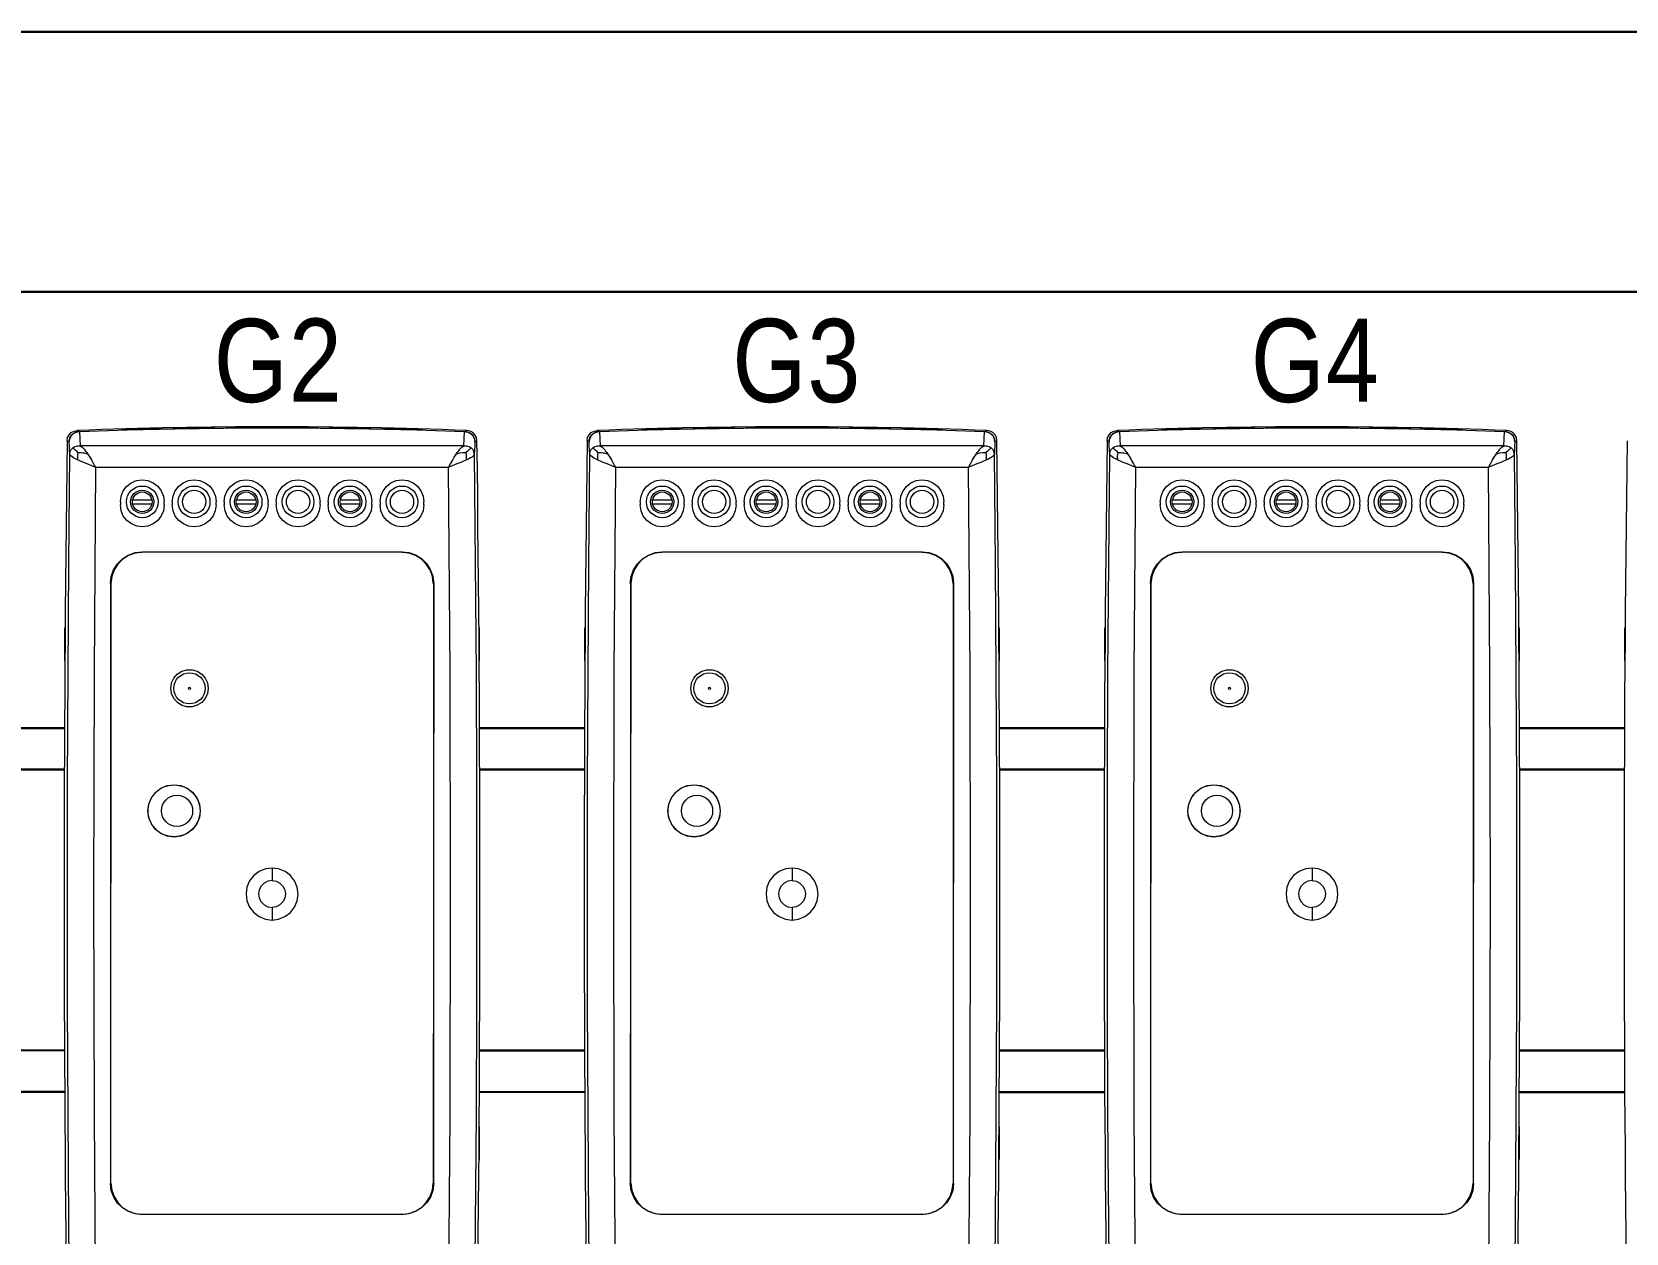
# Model space of a CAD drawing. Header units: millimetres. Extents: x -6000 to 26000, y -6000 to 26000.
# Drawn here: x 114.29 to 135.63, y -4518.76 to -4502.69 of the extents above; entities that cross this region are included whole.
import ezdxf

# ---------------------------------------------------------------- set-up
doc = ezdxf.new("R2010")
doc.units = ezdxf.units.MM
doc.header["$MEASUREMENT"] = 0
for name, color, linetype, lineweight in [('Чертеж и Рисунок_Ном._пера__1', 7, 'Continuous', 15), ('Чертеж и Рисунок_Ном._пера__21', 7, 'Continuous', 30), ('Чертеж и Рисунок_Ном._пера__7', 7, 'Continuous', 15)]:
    doc.layers.add(name, color=color, linetype=linetype, lineweight=lineweight)
doc.styles.add('СГЕНЕРИР_СТИЛЬ_1', font='')
doc.styles.get('СГЕНЕРИР_СТИЛЬ_1').set_extended_font_data('Arial Narrow')

msp = doc.modelspace()

# ---------------------------------------------------------------- linework, layer by layer
at = {"layer": 'Чертеж и Рисунок_Ном._пера__21', "color": 7, "linetype": 'Continuous', "lineweight": 30}
for p, q in [((84.398, -4502.689), (155.339, -4502.689)), ((155.339, -4506.166), (84.398, -4506.166)), ((113.269, -4512.007), (114.727, -4512.007)), ((120.28, -4512.007), (121.686, -4512.007)), ((127.24, -4512.007), (128.646, -4512.007)), ((134.199, -4512.007), (135.606, -4512.007)), ((113.269, -4512.561), (114.724, -4512.561)), ((120.282, -4512.561), (121.684, -4512.561)), ((127.242, -4512.561), (128.644, -4512.561)), ((134.202, -4512.561), (135.603, -4512.561)), ((114.726, -4516.318), (113.256, -4516.319)), ((121.686, -4516.319), (120.281, -4516.319)), ((128.645, -4516.319), (127.24, -4516.319)), ((135.605, -4516.319), (134.2, -4516.319)), ((114.729, -4516.874), (113.269, -4516.876)), ((121.688, -4516.875), (120.278, -4516.876)), ((128.648, -4516.876), (127.237, -4516.876)), ((135.608, -4516.876), (134.197, -4516.876))]:
    msp.add_line(p, q, dxfattribs=at)
at = {"layer": 'Чертеж и Рисунок_Ном._пера__7', "color": 7, "linetype": 'Continuous', "lineweight": 15}
for p, q in [((114.894, -4508.023), (114.922, -4508.036)), ((114.927, -4508.042), (114.936, -4508.229)), ((115.493, -4508.005), (115.493, -4508.014)), ((116.039, -4508), (116.039, -4507.992)), ((116.185, -4507.989), (116.185, -4507.998)), ((116.732, -4507.989), (116.732, -4507.981)), ((116.883, -4507.979), (116.883, -4507.988)), ((117.431, -4507.985), (117.431, -4507.976)), ((117.575, -4507.976), (117.576, -4507.985)), ((118.123, -4507.988), (118.123, -4507.979)), ((118.274, -4507.981), (118.274, -4507.989)), ((118.821, -4507.998), (118.821, -4507.989)), ((118.967, -4507.992), (118.967, -4508)), ((119.513, -4508.014), (119.513, -4508.005)), ((120.071, -4508.229), (120.079, -4508.042)), ((120.084, -4508.036), (120.112, -4508.023)), ((121.854, -4508.023), (121.882, -4508.036)), ((121.887, -4508.042), (121.896, -4508.229)), ((122.453, -4508.005), (122.453, -4508.014)), ((122.999, -4508), (122.999, -4507.992)), ((123.145, -4507.989), (123.145, -4507.998)), ((123.692, -4507.989), (123.692, -4507.981)), ((123.843, -4507.979), (123.843, -4507.988)), ((124.39, -4507.985), (124.391, -4507.976)), ((124.535, -4507.976), (124.535, -4507.985)), ((125.083, -4507.988), (125.083, -4507.979)), ((125.234, -4507.981), (125.234, -4507.989)), ((125.781, -4507.998), (125.781, -4507.989)), ((125.927, -4507.992), (125.927, -4508)), ((126.473, -4508.014), (126.473, -4508.005)), ((127.03, -4508.229), (127.039, -4508.042)), ((127.044, -4508.036), (127.072, -4508.023)), ((128.814, -4508.023), (128.841, -4508.036)), ((128.847, -4508.042), (128.855, -4508.229)), ((129.412, -4508.005), (129.413, -4508.014)), ((129.958, -4508), (129.959, -4507.992)), ((130.104, -4507.989), (130.105, -4507.998)), ((130.651, -4507.989), (130.652, -4507.981)), ((130.802, -4507.979), (130.803, -4507.988)), ((131.35, -4507.985), (131.35, -4507.976)), ((131.495, -4507.976), (131.495, -4507.985)), ((132.042, -4507.988), (132.043, -4507.979)), ((132.193, -4507.981), (132.194, -4507.989)), ((132.74, -4507.998), (132.741, -4507.989)), ((132.886, -4507.992), (132.887, -4508)), ((133.432, -4508.014), (133.433, -4508.005)), ((133.99, -4508.229), (133.999, -4508.042)), ((134.004, -4508.036), (134.031, -4508.023)), ((114.788, -4508.173), (114.761, -4508.16)), ((120.071, -4508.229), (114.936, -4508.229)), ((120.246, -4508.16), (120.218, -4508.173)), ((121.748, -4508.173), (121.72, -4508.16)), ((127.03, -4508.229), (121.896, -4508.229)), ((127.206, -4508.16), (127.178, -4508.173)), ((128.708, -4508.173), (128.68, -4508.16)), ((133.99, -4508.229), (128.855, -4508.229)), ((134.165, -4508.16), (134.138, -4508.173)), ((119.865, -4508.52), (115.141, -4508.52)), ((126.825, -4508.52), (122.101, -4508.52)), ((133.784, -4508.52), (129.061, -4508.52)), ((115.473, -4508.978), (115.473, -4509.02)), ((115.637, -4508.95), (115.895, -4508.95)), ((115.637, -4509.006), (115.895, -4509.006)), ((116.059, -4509.02), (116.059, -4508.978)), ((116.168, -4508.978), (116.168, -4509.02)), ((116.755, -4509.02), (116.755, -4508.978)), ((116.864, -4508.978), (116.864, -4509.02)), ((117.028, -4508.95), (117.286, -4508.95)), ((117.028, -4509.006), (117.286, -4509.006)), ((117.45, -4509.02), (117.45, -4508.978)), ((117.559, -4508.978), (117.559, -4509.02)), ((118.146, -4509.02), (118.146, -4508.978)), ((118.255, -4508.978), (118.255, -4509.02)), ((118.419, -4508.95), (118.677, -4508.95)), ((118.419, -4509.006), (118.677, -4509.006)), ((118.841, -4509.02), (118.841, -4508.978)), ((118.95, -4508.978), (118.95, -4509.02)), ((119.537, -4509.02), (119.537, -4508.978)), ((122.432, -4508.978), (122.432, -4509.02)), ((122.596, -4508.95), (122.855, -4508.95)), ((122.596, -4509.006), (122.855, -4509.006)), ((123.019, -4509.02), (123.019, -4508.978)), ((123.128, -4508.978), (123.128, -4509.02)), ((123.714, -4509.02), (123.714, -4508.978)), ((123.823, -4508.978), (123.823, -4509.02)), ((123.987, -4508.95), (124.246, -4508.95)), ((123.987, -4509.006), (124.246, -4509.006)), ((124.41, -4509.02), (124.41, -4508.978)), ((124.519, -4508.978), (124.519, -4509.02)), ((125.105, -4509.02), (125.105, -4508.978)), ((125.214, -4508.978), (125.214, -4509.02)), ((125.378, -4508.95), (125.637, -4508.95)), ((125.378, -4509.006), (125.637, -4509.006)), ((125.801, -4509.02), (125.801, -4508.978)), ((125.91, -4508.978), (125.91, -4509.02)), ((126.496, -4509.02), (126.496, -4508.978)), ((129.392, -4508.978), (129.392, -4509.02)), ((129.556, -4508.95), (129.814, -4508.95)), ((129.556, -4509.006), (129.814, -4509.006)), ((129.978, -4509.02), (129.979, -4508.978)), ((130.087, -4508.978), (130.088, -4509.02)), ((130.674, -4509.02), (130.674, -4508.978)), ((130.783, -4508.978), (130.783, -4509.02)), ((130.947, -4508.95), (131.205, -4508.95)), ((130.947, -4509.006), (131.205, -4509.006)), ((131.369, -4509.02), (131.37, -4508.978)), ((131.478, -4508.978), (131.479, -4509.02)), ((132.065, -4509.02), (132.065, -4508.978)), ((132.174, -4508.978), (132.174, -4509.02)), ((132.338, -4508.95), (132.596, -4508.95)), ((132.338, -4509.006), (132.596, -4509.006)), ((132.76, -4509.02), (132.761, -4508.978)), ((132.869, -4508.978), (132.87, -4509.02)), ((133.456, -4509.02), (133.456, -4508.978)), ((115.765, -4509.647), (119.242, -4509.647)), ((119.242, -4509.647), (115.765, -4509.655)), ((115.765, -4509.655), (115.765, -4509.647)), ((119.242, -4509.647), (119.242, -4509.655)), ((122.724, -4509.647), (126.202, -4509.647)), ((126.202, -4509.647), (122.724, -4509.655)), ((122.724, -4509.655), (122.724, -4509.647)), ((126.202, -4509.647), (126.202, -4509.655)), ((129.684, -4509.647), (133.161, -4509.647)), ((133.161, -4509.647), (129.684, -4509.655)), ((129.684, -4509.655), (129.684, -4509.647)), ((133.161, -4509.647), (133.161, -4509.655)), ((115.34, -4510.068), (115.347, -4510.072)), ((115.347, -4510.072), (115.34, -4518.096)), ((115.347, -4518.094), (115.347, -4510.072)), ((119.659, -4510.072), (119.667, -4510.068)), ((119.667, -4510.069), (119.659, -4518.094)), ((119.667, -4518.096), (119.667, -4510.069)), ((122.299, -4510.068), (122.307, -4510.072)), ((122.307, -4510.072), (122.299, -4518.096)), ((122.307, -4518.094), (122.307, -4510.072)), ((126.619, -4510.072), (126.626, -4510.068)), ((126.626, -4510.069), (126.619, -4518.094)), ((126.626, -4518.096), (126.626, -4510.069)), ((129.259, -4510.068), (129.267, -4510.072)), ((129.267, -4510.072), (129.259, -4518.096)), ((129.267, -4518.094), (129.267, -4510.072)), ((133.579, -4510.072), (133.586, -4510.068)), ((133.586, -4510.069), (133.579, -4518.094)), ((133.586, -4518.096), (133.586, -4510.069)), ((114.731, -4511.1), (114.731, -4510.663)), ((120.271, -4510.663), (120.276, -4510.663)), ((120.276, -4510.663), (120.276, -4511.1)), ((121.691, -4511.1), (121.691, -4510.663)), ((127.231, -4510.663), (127.235, -4510.663)), ((127.235, -4510.663), (127.235, -4511.1)), ((128.65, -4511.1), (128.65, -4510.663)), ((134.19, -4510.663), (134.195, -4510.663)), ((134.195, -4510.663), (134.195, -4511.1)), ((135.61, -4511.1), (135.61, -4510.663)), ((117.503, -4513.879), (117.503, -4514.046)), ((124.463, -4513.879), (124.463, -4514.046)), ((131.423, -4513.879), (131.423, -4514.046)), ((117.503, -4514.407), (117.503, -4514.574)), ((124.463, -4514.407), (124.463, -4514.574)), ((131.423, -4514.407), (131.423, -4514.574)), ((120.276, -4517.34), (120.276, -4517.777)), ((127.235, -4517.34), (127.235, -4517.777)), ((134.195, -4517.34), (134.195, -4517.777)), ((114.736, -4517.777), (114.731, -4517.777)), ((121.695, -4517.777), (121.691, -4517.777)), ((128.655, -4517.777), (128.65, -4517.777)), ((135.615, -4517.777), (135.61, -4517.777)), ((115.347, -4518.094), (115.34, -4518.097)), ((119.667, -4518.097), (119.659, -4518.094)), ((122.307, -4518.094), (122.299, -4518.097)), ((126.626, -4518.097), (126.619, -4518.094)), ((129.267, -4518.094), (129.259, -4518.097)), ((133.586, -4518.097), (133.579, -4518.094)), ((115.765, -4518.518), (115.765, -4518.511)), ((115.765, -4518.511), (119.242, -4518.511)), ((119.242, -4518.511), (115.765, -4518.518)), ((119.242, -4518.511), (119.242, -4518.518)), ((122.724, -4518.518), (122.724, -4518.511)), ((122.724, -4518.511), (126.202, -4518.511)), ((126.202, -4518.511), (122.724, -4518.518)), ((126.202, -4518.511), (126.202, -4518.518)), ((129.684, -4518.518), (129.684, -4518.511)), ((129.684, -4518.511), (133.161, -4518.511)), ((133.161, -4518.511), (129.684, -4518.518)), ((133.161, -4518.511), (133.161, -4518.518))]:
    msp.add_line(p, q, dxfattribs=at)
at = {"layer": 'Чертеж и Рисунок_Ном._пера__7', "color": 7, "linetype": 'Continuous', "lineweight": 15, "flags": 128}
for points in [[(114.761, -4508.16), (114.768, -4508.118), (114.787, -4508.081), (114.816, -4508.051), (114.853, -4508.031), (114.894, -4508.023)], [(114.828, -4508.078), (114.838, -4508.068), (114.849, -4508.06), (114.861, -4508.053), (114.873, -4508.047), (114.885, -4508.042), (114.898, -4508.039), (114.91, -4508.037), (114.922, -4508.036)], [(114.927, -4508.042), (114.902, -4508.044), (114.877, -4508.051), (114.852, -4508.063), (114.83, -4508.08)], [(114.856, -4508.058), (114.873, -4508.049), (114.889, -4508.043), (114.905, -4508.039), (114.924, -4508.038)], [(114.922, -4508.036), (115.561, -4508.015), (116.207, -4507.999), (116.854, -4507.99), (117.179, -4507.987), (117.503, -4507.986), (117.828, -4507.987), (118.152, -4507.99), (118.8, -4507.999), (119.445, -4508.015), (120.084, -4508.036)], [(120.079, -4508.042), (119.442, -4508.02), (118.797, -4508.005), (118.151, -4507.995), (117.827, -4507.993), (117.503, -4507.992), (117.179, -4507.993), (116.856, -4507.995), (116.209, -4508.005), (115.565, -4508.02), (114.927, -4508.042)], [(120.177, -4508.08), (120.166, -4508.071), (120.155, -4508.063), (120.143, -4508.057), (120.13, -4508.051), (120.117, -4508.047), (120.104, -4508.044), (120.092, -4508.042), (120.079, -4508.042)], [(120.083, -4508.038), (120.101, -4508.039), (120.117, -4508.043), (120.134, -4508.049), (120.151, -4508.058)], [(120.084, -4508.036), (120.109, -4508.039), (120.134, -4508.047), (120.158, -4508.06), (120.179, -4508.078)], [(120.246, -4508.16), (120.239, -4508.118), (120.22, -4508.081), (120.191, -4508.051), (120.154, -4508.031), (120.112, -4508.023)], [(121.72, -4508.16), (121.727, -4508.118), (121.746, -4508.081), (121.776, -4508.051), (121.813, -4508.031), (121.854, -4508.023)], [(121.787, -4508.078), (121.798, -4508.068), (121.809, -4508.06), (121.82, -4508.053), (121.832, -4508.047), (121.845, -4508.042), (121.857, -4508.039), (121.87, -4508.037), (121.882, -4508.036)], [(121.887, -4508.042), (121.862, -4508.044), (121.836, -4508.051), (121.812, -4508.063), (121.789, -4508.08)], [(121.816, -4508.058), (121.833, -4508.049), (121.849, -4508.043), (121.865, -4508.039), (121.883, -4508.038)], [(121.882, -4508.036), (122.521, -4508.015), (123.166, -4507.999), (123.814, -4507.99), (124.138, -4507.987), (124.463, -4507.986), (124.788, -4507.987), (125.112, -4507.99), (125.759, -4507.999), (126.405, -4508.015), (127.044, -4508.036)], [(127.039, -4508.042), (126.401, -4508.02), (125.757, -4508.005), (125.111, -4507.995), (124.787, -4507.993), (124.463, -4507.992), (124.139, -4507.993), (123.815, -4507.995), (123.169, -4508.005), (122.525, -4508.02), (121.887, -4508.042)], [(127.136, -4508.08), (127.126, -4508.071), (127.114, -4508.063), (127.102, -4508.057), (127.09, -4508.051), (127.077, -4508.047), (127.064, -4508.044), (127.051, -4508.042), (127.039, -4508.042)], [(127.043, -4508.038), (127.061, -4508.039), (127.077, -4508.043), (127.093, -4508.049), (127.11, -4508.058)], [(127.044, -4508.036), (127.069, -4508.039), (127.093, -4508.047), (127.117, -4508.06), (127.138, -4508.078)], [(127.206, -4508.16), (127.199, -4508.118), (127.18, -4508.081), (127.15, -4508.051), (127.113, -4508.031), (127.072, -4508.023)], [(128.68, -4508.16), (128.687, -4508.118), (128.706, -4508.081), (128.735, -4508.051), (128.772, -4508.031), (128.814, -4508.023)], [(128.747, -4508.078), (128.757, -4508.068), (128.768, -4508.06), (128.78, -4508.053), (128.792, -4508.047), (128.804, -4508.042), (128.817, -4508.039), (128.829, -4508.037), (128.841, -4508.036)], [(128.847, -4508.042), (128.822, -4508.044), (128.796, -4508.051), (128.771, -4508.063), (128.749, -4508.08)], [(128.775, -4508.058), (128.792, -4508.049), (128.808, -4508.043), (128.824, -4508.039), (128.843, -4508.038)], [(128.841, -4508.036), (129.481, -4508.015), (130.126, -4507.999), (130.774, -4507.99), (131.098, -4507.987), (131.423, -4507.986), (131.747, -4507.987), (132.072, -4507.99), (132.719, -4507.999), (133.365, -4508.015), (134.004, -4508.036)], [(133.999, -4508.042), (133.361, -4508.02), (132.717, -4508.005), (132.07, -4507.995), (131.747, -4507.993), (131.423, -4507.992), (131.099, -4507.993), (130.775, -4507.995), (130.129, -4508.005), (129.484, -4508.02), (128.847, -4508.042)], [(134.096, -4508.08), (134.085, -4508.071), (134.074, -4508.063), (134.062, -4508.057), (134.049, -4508.051), (134.036, -4508.047), (134.024, -4508.044), (134.011, -4508.042), (133.999, -4508.042)], [(134.002, -4508.038), (134.021, -4508.039), (134.037, -4508.043), (134.053, -4508.049), (134.07, -4508.058)], [(134.004, -4508.036), (134.028, -4508.039), (134.053, -4508.047), (134.077, -4508.06), (134.098, -4508.078)], [(134.165, -4508.16), (134.158, -4508.118), (134.139, -4508.081), (134.11, -4508.051), (134.073, -4508.031), (134.031, -4508.023)], [(114.788, -4508.173), (114.791, -4508.148), (114.798, -4508.123), (114.811, -4508.099), (114.828, -4508.078)], [(114.83, -4508.08), (114.82, -4508.09), (114.812, -4508.101), (114.805, -4508.113), (114.799, -4508.125), (114.794, -4508.137), (114.791, -4508.149), (114.789, -4508.161), (114.788, -4508.173)], [(114.796, -4508.336), (114.793, -4508.282), (114.791, -4508.227), (114.788, -4508.173)], [(114.796, -4508.336), (114.801, -4508.306), (114.816, -4508.278), (114.838, -4508.255)], [(114.852, -4508.06), (114.841, -4508.067), (114.831, -4508.074)], [(114.836, -4508.074), (114.848, -4508.063)], [(114.838, -4508.255), (114.866, -4508.239), (114.9, -4508.229), (114.936, -4508.229)], [(114.906, -4508.316), (114.894, -4508.306), (114.883, -4508.296), (114.872, -4508.287), (114.863, -4508.279), (114.855, -4508.272), (114.842, -4508.26)], [(114.936, -4508.229), (114.949, -4508.237), (114.962, -4508.247), (114.974, -4508.258), (114.987, -4508.272), (115, -4508.286), (115.013, -4508.302), (115.026, -4508.319), (115.039, -4508.338)], [(119.968, -4508.338), (119.981, -4508.319), (119.994, -4508.302), (120.006, -4508.286), (120.019, -4508.272), (120.032, -4508.258), (120.045, -4508.247), (120.058, -4508.237), (120.071, -4508.229)], [(120.071, -4508.229), (120.107, -4508.229), (120.141, -4508.239), (120.169, -4508.255)], [(120.1, -4508.316), (120.112, -4508.306), (120.124, -4508.296), (120.134, -4508.287), (120.143, -4508.279), (120.151, -4508.272), (120.164, -4508.26)], [(120.179, -4508.078), (120.17, -4508.07), (120.161, -4508.064), (120.151, -4508.058)], [(120.171, -4508.074), (120.158, -4508.063)], [(120.211, -4508.336), (120.205, -4508.306), (120.191, -4508.278), (120.169, -4508.255)], [(120.218, -4508.173), (120.216, -4508.149), (120.208, -4508.125), (120.195, -4508.101), (120.177, -4508.08)], [(120.179, -4508.078), (120.2, -4508.106), (120.213, -4508.138), (120.218, -4508.173)], [(120.218, -4508.173), (120.216, -4508.227), (120.213, -4508.282), (120.211, -4508.336)], [(121.748, -4508.173), (121.75, -4508.148), (121.758, -4508.123), (121.77, -4508.099), (121.787, -4508.078)], [(121.789, -4508.08), (121.78, -4508.09), (121.771, -4508.101), (121.764, -4508.113), (121.758, -4508.125), (121.754, -4508.137), (121.751, -4508.149), (121.749, -4508.161), (121.748, -4508.173)], [(121.755, -4508.336), (121.753, -4508.282), (121.75, -4508.227), (121.748, -4508.173)], [(121.755, -4508.336), (121.761, -4508.306), (121.775, -4508.278), (121.797, -4508.255)], [(121.811, -4508.06), (121.8, -4508.067), (121.791, -4508.074)], [(121.796, -4508.074), (121.808, -4508.063)], [(121.797, -4508.255), (121.826, -4508.239), (121.859, -4508.229), (121.896, -4508.229)], [(121.866, -4508.316), (121.854, -4508.306), (121.842, -4508.296), (121.832, -4508.287), (121.823, -4508.279), (121.815, -4508.272), (121.802, -4508.26)], [(121.896, -4508.229), (121.908, -4508.237), (121.921, -4508.247), (121.934, -4508.258), (121.947, -4508.272), (121.96, -4508.286), (121.973, -4508.302), (121.985, -4508.319), (121.998, -4508.338)], [(126.928, -4508.338), (126.94, -4508.319), (126.953, -4508.302), (126.966, -4508.286), (126.979, -4508.272), (126.992, -4508.258), (127.005, -4508.247), (127.018, -4508.237), (127.03, -4508.229)], [(127.03, -4508.229), (127.066, -4508.229), (127.1, -4508.239), (127.128, -4508.255)], [(127.06, -4508.316), (127.072, -4508.306), (127.083, -4508.296), (127.094, -4508.287), (127.103, -4508.279), (127.111, -4508.272), (127.124, -4508.26)], [(127.138, -4508.078), (127.13, -4508.07), (127.121, -4508.064), (127.11, -4508.058)], [(127.13, -4508.074), (127.118, -4508.063)], [(127.171, -4508.336), (127.165, -4508.306), (127.15, -4508.278), (127.128, -4508.255)], [(127.178, -4508.173), (127.175, -4508.149), (127.168, -4508.125), (127.155, -4508.101), (127.136, -4508.08)], [(127.138, -4508.078), (127.16, -4508.106), (127.173, -4508.138), (127.178, -4508.173)], [(127.178, -4508.173), (127.176, -4508.227), (127.173, -4508.282), (127.171, -4508.336)], [(128.708, -4508.173), (128.71, -4508.148), (128.717, -4508.123), (128.73, -4508.099), (128.747, -4508.078)], [(128.749, -4508.08), (128.739, -4508.09), (128.731, -4508.101), (128.724, -4508.113), (128.718, -4508.125), (128.713, -4508.137), (128.71, -4508.149), (128.708, -4508.161), (128.708, -4508.173)], [(128.715, -4508.336), (128.713, -4508.282), (128.71, -4508.227), (128.708, -4508.173)], [(128.715, -4508.336), (128.721, -4508.306), (128.735, -4508.278), (128.757, -4508.255)], [(128.771, -4508.06), (128.76, -4508.067), (128.75, -4508.074)], [(128.755, -4508.074), (128.768, -4508.063)], [(128.757, -4508.255), (128.785, -4508.239), (128.819, -4508.229), (128.855, -4508.229)], [(128.826, -4508.316), (128.813, -4508.306), (128.802, -4508.296), (128.792, -4508.287), (128.783, -4508.279), (128.774, -4508.272), (128.762, -4508.26)], [(128.855, -4508.229), (128.868, -4508.237), (128.881, -4508.247), (128.894, -4508.258), (128.907, -4508.272), (128.919, -4508.286), (128.932, -4508.302), (128.945, -4508.319), (128.958, -4508.338)], [(133.887, -4508.338), (133.9, -4508.319), (133.913, -4508.302), (133.926, -4508.286), (133.939, -4508.272), (133.951, -4508.258), (133.964, -4508.247), (133.977, -4508.237), (133.99, -4508.229)], [(133.99, -4508.229), (134.026, -4508.229), (134.06, -4508.239), (134.088, -4508.255)], [(134.02, -4508.316), (134.032, -4508.306), (134.043, -4508.296), (134.053, -4508.287), (134.063, -4508.279), (134.071, -4508.272), (134.083, -4508.26)], [(134.098, -4508.078), (134.089, -4508.07), (134.08, -4508.064), (134.07, -4508.058)], [(134.09, -4508.074), (134.077, -4508.063)], [(134.13, -4508.336), (134.125, -4508.306), (134.11, -4508.278), (134.088, -4508.255)], [(134.138, -4508.173), (134.135, -4508.149), (134.127, -4508.125), (134.114, -4508.101), (134.096, -4508.08)], [(134.098, -4508.078), (134.119, -4508.106), (134.133, -4508.138), (134.138, -4508.173)], [(134.138, -4508.173), (134.135, -4508.227), (134.133, -4508.282), (134.13, -4508.336)], [(114.765, -4514.226), (114.767, -4512.746), (114.773, -4511.267), (114.783, -4509.799), (114.796, -4508.336)], [(114.899, -4508.417), (114.845, -4508.39), (114.809, -4508.364), (114.796, -4508.336)], [(114.906, -4508.316), (114.901, -4508.34), (114.899, -4508.351), (114.898, -4508.363), (114.898, -4508.387), (114.899, -4508.401), (114.899, -4508.417)], [(115.141, -4508.52), (115.052, -4508.48), (114.969, -4508.446), (114.899, -4508.417)], [(114.906, -4508.316), (114.939, -4508.317), (114.955, -4508.318), (114.971, -4508.321), (114.987, -4508.324), (115.003, -4508.328), (115.02, -4508.332), (115.039, -4508.338)], [(115.039, -4508.338), (115.064, -4508.379), (115.077, -4508.401), (115.09, -4508.423), (115.116, -4508.471), (115.129, -4508.495), (115.141, -4508.52)], [(119.865, -4508.52), (119.891, -4508.471), (119.917, -4508.423), (119.942, -4508.379), (119.968, -4508.338)], [(120.108, -4508.417), (120.038, -4508.446), (119.955, -4508.48), (119.865, -4508.52)], [(119.968, -4508.338), (120.016, -4508.324), (120.058, -4508.318), (120.1, -4508.316)], [(120.108, -4508.417), (120.108, -4508.387), (120.108, -4508.363), (120.106, -4508.34), (120.1, -4508.316)], [(120.211, -4508.336), (120.204, -4508.355), (120.196, -4508.365), (120.185, -4508.375), (120.17, -4508.385), (120.152, -4508.395), (120.131, -4508.406), (120.108, -4508.417)], [(120.211, -4508.336), (120.224, -4509.799), (120.234, -4511.267), (120.24, -4512.746), (120.241, -4514.226)], [(121.725, -4514.226), (121.727, -4512.746), (121.733, -4511.267), (121.742, -4509.799), (121.756, -4508.336)], [(121.859, -4508.417), (121.805, -4508.39), (121.769, -4508.364), (121.756, -4508.336)], [(121.866, -4508.316), (121.861, -4508.34), (121.859, -4508.351), (121.858, -4508.363), (121.858, -4508.387), (121.858, -4508.401), (121.859, -4508.417)], [(122.101, -4508.52), (122.012, -4508.48), (121.928, -4508.446), (121.859, -4508.417)], [(121.866, -4508.316), (121.899, -4508.317), (121.915, -4508.318), (121.931, -4508.321), (121.947, -4508.324), (121.963, -4508.328), (121.98, -4508.332), (121.998, -4508.338)], [(121.998, -4508.338), (122.024, -4508.379), (122.037, -4508.401), (122.05, -4508.423), (122.075, -4508.471), (122.088, -4508.495), (122.101, -4508.52)], [(126.825, -4508.52), (126.851, -4508.471), (126.876, -4508.423), (126.902, -4508.379), (126.928, -4508.338)], [(127.067, -4508.417), (126.998, -4508.446), (126.914, -4508.48), (126.825, -4508.52)], [(126.928, -4508.338), (126.976, -4508.324), (127.018, -4508.318), (127.06, -4508.316)], [(127.067, -4508.417), (127.068, -4508.387), (127.068, -4508.363), (127.065, -4508.34), (127.06, -4508.316)], [(127.17, -4508.336), (127.164, -4508.355), (127.156, -4508.365), (127.144, -4508.375), (127.13, -4508.385), (127.112, -4508.395), (127.091, -4508.406), (127.067, -4508.417)], [(127.17, -4508.336), (127.184, -4509.799), (127.193, -4511.267), (127.199, -4512.746), (127.201, -4514.226)], [(128.684, -4514.226), (128.686, -4512.746), (128.692, -4511.267), (128.702, -4509.799), (128.715, -4508.336)], [(128.818, -4508.417), (128.764, -4508.39), (128.729, -4508.364), (128.715, -4508.336)], [(128.826, -4508.316), (128.82, -4508.34), (128.819, -4508.351), (128.817, -4508.363), (128.817, -4508.387), (128.818, -4508.401), (128.818, -4508.417)], [(129.061, -4508.52), (128.971, -4508.48), (128.888, -4508.446), (128.818, -4508.417)], [(128.826, -4508.316), (128.858, -4508.317), (128.874, -4508.318), (128.89, -4508.321), (128.906, -4508.324), (128.922, -4508.328), (128.94, -4508.332), (128.958, -4508.338)], [(128.958, -4508.338), (128.984, -4508.379), (128.997, -4508.401), (129.009, -4508.423), (129.035, -4508.471), (129.048, -4508.495), (129.061, -4508.52)], [(133.784, -4508.52), (133.81, -4508.471), (133.836, -4508.423), (133.862, -4508.379), (133.887, -4508.338)], [(134.027, -4508.417), (133.957, -4508.446), (133.874, -4508.48), (133.784, -4508.52)], [(133.887, -4508.338), (133.935, -4508.324), (133.977, -4508.318), (134.02, -4508.316)], [(134.027, -4508.417), (134.028, -4508.387), (134.028, -4508.363), (134.025, -4508.34), (134.02, -4508.316)], [(134.13, -4508.336), (134.123, -4508.355), (134.115, -4508.365), (134.104, -4508.375), (134.09, -4508.385), (134.072, -4508.395), (134.051, -4508.406), (134.027, -4508.417)], [(134.13, -4508.336), (134.143, -4509.799), (134.153, -4511.267), (134.159, -4512.746), (134.161, -4514.226)], [(115.141, -4508.52), (115.121, -4511.247), (115.113, -4514.219), (115.121, -4517.191), (115.141, -4519.919)], [(115.473, -4508.978), (115.482, -4508.902), (115.512, -4508.831), (115.557, -4508.771), (115.617, -4508.724), (115.688, -4508.694), (115.765, -4508.684), (115.842, -4508.694), (115.913, -4508.723), (115.973, -4508.77), (116.02, -4508.83), (116.049, -4508.901), (116.059, -4508.978)], [(116.168, -4508.978), (116.178, -4508.902), (116.207, -4508.831), (116.253, -4508.771), (116.313, -4508.724), (116.384, -4508.694), (116.461, -4508.684), (116.538, -4508.694), (116.609, -4508.723), (116.669, -4508.77), (116.715, -4508.83), (116.745, -4508.901), (116.755, -4508.978)], [(116.864, -4508.978), (116.873, -4508.902), (116.903, -4508.831), (116.948, -4508.771), (117.008, -4508.724), (117.079, -4508.694), (117.156, -4508.684), (117.233, -4508.694), (117.304, -4508.723), (117.364, -4508.77), (117.411, -4508.83), (117.44, -4508.901), (117.45, -4508.978)], [(117.559, -4508.978), (117.569, -4508.902), (117.598, -4508.831), (117.644, -4508.771), (117.704, -4508.724), (117.775, -4508.694), (117.852, -4508.684), (117.929, -4508.694), (118, -4508.723), (118.06, -4508.77), (118.106, -4508.83), (118.136, -4508.901), (118.146, -4508.978)], [(118.255, -4508.978), (118.264, -4508.902), (118.294, -4508.831), (118.339, -4508.771), (118.399, -4508.724), (118.47, -4508.694), (118.547, -4508.684), (118.624, -4508.694), (118.695, -4508.723), (118.755, -4508.77), (118.802, -4508.83), (118.831, -4508.901), (118.841, -4508.978)], [(118.95, -4508.978), (118.96, -4508.902), (118.989, -4508.831), (119.035, -4508.771), (119.095, -4508.724), (119.166, -4508.694), (119.243, -4508.684), (119.32, -4508.694), (119.391, -4508.723), (119.451, -4508.77), (119.497, -4508.83), (119.527, -4508.901), (119.537, -4508.978)], [(119.865, -4519.919), (119.886, -4517.191), (119.894, -4514.219), (119.886, -4511.247), (119.865, -4508.52)], [(122.101, -4508.52), (122.08, -4511.247), (122.072, -4514.219), (122.08, -4517.191), (122.101, -4519.919)], [(122.432, -4508.978), (122.442, -4508.902), (122.471, -4508.831), (122.517, -4508.771), (122.577, -4508.724), (122.648, -4508.694), (122.725, -4508.684), (122.802, -4508.694), (122.873, -4508.723), (122.933, -4508.77), (122.979, -4508.83), (123.009, -4508.901), (123.019, -4508.978)], [(123.128, -4508.978), (123.138, -4508.902), (123.167, -4508.831), (123.213, -4508.771), (123.273, -4508.724), (123.343, -4508.694), (123.42, -4508.684), (123.497, -4508.694), (123.568, -4508.723), (123.629, -4508.77), (123.675, -4508.83), (123.704, -4508.901), (123.714, -4508.978)], [(123.823, -4508.978), (123.833, -4508.902), (123.862, -4508.831), (123.908, -4508.771), (123.968, -4508.724), (124.039, -4508.694), (124.116, -4508.684), (124.193, -4508.694), (124.264, -4508.723), (124.324, -4508.77), (124.37, -4508.83), (124.4, -4508.901), (124.41, -4508.978)], [(124.519, -4508.978), (124.529, -4508.902), (124.558, -4508.831), (124.604, -4508.771), (124.664, -4508.724), (124.734, -4508.694), (124.811, -4508.684), (124.888, -4508.694), (124.959, -4508.723), (125.02, -4508.77), (125.066, -4508.83), (125.095, -4508.901), (125.105, -4508.978)], [(125.214, -4508.978), (125.224, -4508.902), (125.253, -4508.831), (125.299, -4508.771), (125.359, -4508.724), (125.43, -4508.694), (125.507, -4508.684), (125.584, -4508.694), (125.655, -4508.723), (125.715, -4508.77), (125.761, -4508.83), (125.791, -4508.901), (125.801, -4508.978)], [(125.91, -4508.978), (125.92, -4508.902), (125.949, -4508.831), (125.995, -4508.771), (126.055, -4508.724), (126.125, -4508.694), (126.202, -4508.684), (126.279, -4508.694), (126.35, -4508.723), (126.411, -4508.77), (126.457, -4508.83), (126.486, -4508.901), (126.496, -4508.978)], [(126.825, -4519.919), (126.846, -4517.191), (126.853, -4514.219), (126.846, -4511.247), (126.825, -4508.52)], [(129.061, -4508.52), (129.04, -4511.247), (129.032, -4514.219), (129.04, -4517.191), (129.061, -4519.919)], [(129.392, -4508.978), (129.402, -4508.902), (129.431, -4508.831), (129.477, -4508.771), (129.537, -4508.724), (129.608, -4508.694), (129.685, -4508.684), (129.762, -4508.694), (129.832, -4508.723), (129.893, -4508.77), (129.939, -4508.83), (129.969, -4508.901), (129.979, -4508.978)], [(130.087, -4508.978), (130.097, -4508.902), (130.127, -4508.831), (130.172, -4508.771), (130.232, -4508.724), (130.303, -4508.694), (130.38, -4508.684), (130.457, -4508.694), (130.528, -4508.723), (130.588, -4508.77), (130.634, -4508.83), (130.664, -4508.901), (130.674, -4508.978)], [(130.783, -4508.978), (130.793, -4508.902), (130.822, -4508.831), (130.868, -4508.771), (130.928, -4508.724), (130.999, -4508.694), (131.076, -4508.684), (131.153, -4508.694), (131.223, -4508.723), (131.284, -4508.77), (131.33, -4508.83), (131.36, -4508.901), (131.37, -4508.978)], [(131.478, -4508.978), (131.488, -4508.902), (131.518, -4508.831), (131.563, -4508.771), (131.623, -4508.724), (131.694, -4508.694), (131.771, -4508.684), (131.848, -4508.694), (131.919, -4508.723), (131.979, -4508.77), (132.025, -4508.83), (132.055, -4508.901), (132.065, -4508.978)], [(132.174, -4508.978), (132.184, -4508.902), (132.213, -4508.831), (132.259, -4508.771), (132.319, -4508.724), (132.39, -4508.694), (132.467, -4508.684), (132.544, -4508.694), (132.614, -4508.723), (132.675, -4508.77), (132.721, -4508.83), (132.751, -4508.901), (132.761, -4508.978)], [(132.869, -4508.978), (132.879, -4508.902), (132.909, -4508.831), (132.954, -4508.771), (133.014, -4508.724), (133.085, -4508.694), (133.162, -4508.684), (133.239, -4508.694), (133.31, -4508.723), (133.37, -4508.77), (133.416, -4508.83), (133.446, -4508.901), (133.456, -4508.978)], [(133.785, -4519.919), (133.805, -4517.191), (133.813, -4514.219), (133.805, -4511.247), (133.784, -4508.52)], [(116.059, -4509.019), (116.049, -4509.096), (116.019, -4509.167), (115.973, -4509.227), (115.912, -4509.273), (115.841, -4509.302), (115.767, -4509.312), (115.692, -4509.303), (115.621, -4509.274), (115.56, -4509.228), (115.513, -4509.168), (115.483, -4509.097), (115.473, -4509.019)], [(116.755, -4509.019), (116.744, -4509.096), (116.715, -4509.167), (116.668, -4509.227), (116.607, -4509.273), (116.537, -4509.302), (116.462, -4509.312), (116.387, -4509.303), (116.317, -4509.274), (116.256, -4509.228), (116.209, -4509.168), (116.179, -4509.097), (116.168, -4509.019)], [(117.45, -4509.019), (117.44, -4509.096), (117.41, -4509.167), (117.364, -4509.227), (117.303, -4509.273), (117.232, -4509.302), (117.158, -4509.312), (117.083, -4509.303), (117.012, -4509.274), (116.951, -4509.228), (116.904, -4509.168), (116.874, -4509.097), (116.864, -4509.019)], [(118.146, -4509.019), (118.135, -4509.096), (118.106, -4509.167), (118.059, -4509.227), (117.998, -4509.273), (117.928, -4509.302), (117.853, -4509.312), (117.778, -4509.303), (117.708, -4509.274), (117.647, -4509.228), (117.6, -4509.168), (117.57, -4509.097), (117.559, -4509.019)], [(118.841, -4509.019), (118.831, -4509.096), (118.801, -4509.167), (118.755, -4509.227), (118.694, -4509.273), (118.623, -4509.302), (118.549, -4509.312), (118.474, -4509.303), (118.403, -4509.274), (118.342, -4509.228), (118.295, -4509.168), (118.265, -4509.097), (118.255, -4509.019)], [(119.537, -4509.019), (119.526, -4509.096), (119.497, -4509.167), (119.45, -4509.227), (119.389, -4509.273), (119.319, -4509.302), (119.244, -4509.312), (119.169, -4509.303), (119.099, -4509.274), (119.038, -4509.228), (118.991, -4509.168), (118.961, -4509.097), (118.95, -4509.019)], [(123.019, -4509.019), (123.008, -4509.096), (122.979, -4509.167), (122.932, -4509.227), (122.872, -4509.273), (122.801, -4509.302), (122.726, -4509.312), (122.651, -4509.303), (122.581, -4509.274), (122.52, -4509.228), (122.473, -4509.168), (122.443, -4509.097), (122.432, -4509.019)], [(123.714, -4509.019), (123.704, -4509.096), (123.674, -4509.167), (123.628, -4509.227), (123.567, -4509.273), (123.496, -4509.302), (123.422, -4509.312), (123.347, -4509.303), (123.276, -4509.274), (123.215, -4509.228), (123.168, -4509.168), (123.138, -4509.097), (123.128, -4509.019)], [(124.41, -4509.019), (124.399, -4509.096), (124.37, -4509.167), (124.323, -4509.227), (124.263, -4509.273), (124.192, -4509.302), (124.117, -4509.312), (124.042, -4509.303), (123.972, -4509.274), (123.911, -4509.228), (123.864, -4509.168), (123.834, -4509.097), (123.823, -4509.019)], [(125.105, -4509.019), (125.095, -4509.096), (125.065, -4509.167), (125.019, -4509.227), (124.958, -4509.273), (124.887, -4509.302), (124.813, -4509.312), (124.738, -4509.303), (124.667, -4509.274), (124.606, -4509.228), (124.559, -4509.168), (124.529, -4509.097), (124.519, -4509.019)], [(125.801, -4509.019), (125.79, -4509.096), (125.761, -4509.167), (125.714, -4509.227), (125.654, -4509.273), (125.583, -4509.302), (125.508, -4509.312), (125.433, -4509.303), (125.363, -4509.274), (125.302, -4509.228), (125.255, -4509.168), (125.225, -4509.097), (125.214, -4509.019)], [(126.496, -4509.019), (126.486, -4509.096), (126.456, -4509.167), (126.41, -4509.227), (126.349, -4509.273), (126.278, -4509.302), (126.204, -4509.312), (126.129, -4509.303), (126.058, -4509.274), (125.997, -4509.228), (125.95, -4509.168), (125.92, -4509.097), (125.91, -4509.019)], [(129.979, -4509.019), (129.968, -4509.096), (129.938, -4509.167), (129.892, -4509.227), (129.831, -4509.273), (129.761, -4509.302), (129.686, -4509.312), (129.611, -4509.303), (129.54, -4509.274), (129.479, -4509.228), (129.433, -4509.168), (129.403, -4509.097), (129.392, -4509.019)], [(130.674, -4509.019), (130.664, -4509.096), (130.634, -4509.167), (130.588, -4509.227), (130.527, -4509.273), (130.456, -4509.302), (130.381, -4509.312), (130.307, -4509.303), (130.236, -4509.274), (130.175, -4509.228), (130.128, -4509.168), (130.098, -4509.097), (130.087, -4509.019)], [(131.37, -4509.019), (131.359, -4509.096), (131.329, -4509.167), (131.283, -4509.227), (131.222, -4509.273), (131.152, -4509.302), (131.077, -4509.312), (131.002, -4509.303), (130.931, -4509.274), (130.87, -4509.228), (130.824, -4509.168), (130.794, -4509.097), (130.783, -4509.019)], [(132.065, -4509.019), (132.055, -4509.096), (132.025, -4509.167), (131.979, -4509.227), (131.918, -4509.273), (131.847, -4509.302), (131.772, -4509.312), (131.698, -4509.303), (131.627, -4509.274), (131.566, -4509.228), (131.519, -4509.168), (131.489, -4509.097), (131.478, -4509.019)], [(132.761, -4509.019), (132.75, -4509.096), (132.72, -4509.167), (132.674, -4509.227), (132.613, -4509.273), (132.543, -4509.302), (132.468, -4509.312), (132.393, -4509.303), (132.322, -4509.274), (132.261, -4509.228), (132.215, -4509.168), (132.185, -4509.097), (132.174, -4509.019)], [(133.456, -4509.019), (133.446, -4509.096), (133.416, -4509.167), (133.37, -4509.227), (133.309, -4509.273), (133.238, -4509.302), (133.163, -4509.312), (133.089, -4509.303), (133.018, -4509.274), (132.957, -4509.228), (132.91, -4509.168), (132.88, -4509.097), (132.869, -4509.019)], [(115.34, -4510.069), (115.351, -4509.975), (115.383, -4509.886), (115.433, -4509.806), (115.5, -4509.74), (115.58, -4509.69), (115.67, -4509.658), (115.765, -4509.647)], [(115.765, -4509.655), (115.671, -4509.665), (115.583, -4509.696), (115.505, -4509.745), (115.439, -4509.811), (115.389, -4509.89), (115.358, -4509.978), (115.347, -4510.072)], [(119.242, -4509.647), (119.335, -4509.658), (119.424, -4509.688), (119.504, -4509.738), (119.571, -4509.804), (119.622, -4509.883), (119.655, -4509.973), (119.667, -4510.069)], [(119.659, -4510.072), (119.649, -4509.978), (119.618, -4509.89), (119.568, -4509.811), (119.502, -4509.746), (119.424, -4509.696), (119.336, -4509.665), (119.242, -4509.655)], [(122.299, -4510.069), (122.311, -4509.975), (122.343, -4509.886), (122.393, -4509.806), (122.46, -4509.74), (122.54, -4509.69), (122.63, -4509.658), (122.724, -4509.647)], [(122.724, -4509.655), (122.631, -4509.665), (122.543, -4509.696), (122.464, -4509.745), (122.399, -4509.811), (122.349, -4509.89), (122.318, -4509.978), (122.307, -4510.072)], [(126.202, -4509.647), (126.295, -4509.658), (126.384, -4509.688), (126.464, -4509.738), (126.531, -4509.804), (126.582, -4509.883), (126.615, -4509.973), (126.626, -4510.069)], [(126.619, -4510.072), (126.608, -4509.978), (126.577, -4509.89), (126.528, -4509.811), (126.462, -4509.746), (126.383, -4509.696), (126.295, -4509.665), (126.202, -4509.655)], [(129.259, -4510.069), (129.271, -4509.975), (129.302, -4509.886), (129.353, -4509.806), (129.419, -4509.74), (129.499, -4509.69), (129.589, -4509.658), (129.684, -4509.647)], [(129.684, -4509.655), (129.59, -4509.665), (129.502, -4509.696), (129.424, -4509.745), (129.358, -4509.811), (129.309, -4509.89), (129.277, -4509.978), (129.267, -4510.072)], [(133.161, -4509.647), (133.255, -4509.658), (133.343, -4509.688), (133.423, -4509.738), (133.49, -4509.804), (133.542, -4509.883), (133.574, -4509.973), (133.586, -4510.069)], [(133.579, -4510.072), (133.568, -4509.978), (133.537, -4509.89), (133.487, -4509.811), (133.422, -4509.746), (133.343, -4509.696), (133.255, -4509.665), (133.161, -4509.655)], [(116.148, -4511.474), (116.158, -4511.402), (116.188, -4511.337), (116.235, -4511.283), (116.296, -4511.244), (116.364, -4511.225), (116.434, -4511.225), (116.502, -4511.245), (116.563, -4511.283), (116.609, -4511.337), (116.639, -4511.402), (116.65, -4511.474)], [(123.108, -4511.474), (123.118, -4511.402), (123.148, -4511.337), (123.195, -4511.283), (123.255, -4511.244), (123.323, -4511.225), (123.394, -4511.225), (123.462, -4511.245), (123.522, -4511.283), (123.569, -4511.337), (123.599, -4511.402), (123.609, -4511.474)], [(130.067, -4511.474), (130.078, -4511.402), (130.108, -4511.337), (130.154, -4511.283), (130.215, -4511.244), (130.283, -4511.225), (130.353, -4511.225), (130.422, -4511.245), (130.482, -4511.283), (130.529, -4511.337), (130.559, -4511.402), (130.569, -4511.474)], [(116.65, -4511.474), (116.639, -4511.544), (116.61, -4511.609), (116.563, -4511.663), (116.503, -4511.701), (116.435, -4511.721), (116.365, -4511.722), (116.296, -4511.702), (116.236, -4511.664), (116.189, -4511.61), (116.158, -4511.545), (116.148, -4511.474)], [(123.609, -4511.474), (123.599, -4511.544), (123.569, -4511.609), (123.523, -4511.663), (123.463, -4511.701), (123.395, -4511.721), (123.324, -4511.722), (123.256, -4511.702), (123.195, -4511.664), (123.148, -4511.61), (123.118, -4511.545), (123.108, -4511.474)], [(130.569, -4511.474), (130.559, -4511.544), (130.529, -4511.609), (130.483, -4511.663), (130.422, -4511.701), (130.354, -4511.721), (130.284, -4511.722), (130.216, -4511.702), (130.155, -4511.664), (130.108, -4511.61), (130.078, -4511.545), (130.067, -4511.474)], [(115.841, -4513.113), (115.853, -4513.022), (115.888, -4512.938), (115.944, -4512.866), (116.016, -4512.81), (116.101, -4512.775), (116.192, -4512.763)], [(116.192, -4512.763), (116.283, -4512.775), (116.368, -4512.81), (116.44, -4512.865), (116.496, -4512.938), (116.531, -4513.022), (116.543, -4513.113)], [(122.801, -4513.113), (122.813, -4513.022), (122.848, -4512.938), (122.903, -4512.866), (122.976, -4512.81), (123.061, -4512.775), (123.152, -4512.763)], [(123.152, -4512.763), (123.243, -4512.775), (123.327, -4512.81), (123.4, -4512.865), (123.455, -4512.938), (123.49, -4513.022), (123.503, -4513.113)], [(129.76, -4513.113), (129.773, -4513.022), (129.808, -4512.938), (129.863, -4512.866), (129.935, -4512.81), (130.02, -4512.775), (130.111, -4512.763)], [(130.111, -4512.763), (130.202, -4512.775), (130.287, -4512.81), (130.359, -4512.865), (130.415, -4512.938), (130.45, -4513.022), (130.462, -4513.113)], [(116.192, -4513.464), (116.101, -4513.452), (116.016, -4513.417), (115.944, -4513.362), (115.888, -4513.289), (115.853, -4513.205), (115.841, -4513.113)], [(116.543, -4513.113), (116.531, -4513.204), (116.496, -4513.289), (116.441, -4513.361), (116.368, -4513.417), (116.283, -4513.452), (116.192, -4513.464)], [(123.152, -4513.464), (123.061, -4513.452), (122.976, -4513.417), (122.904, -4513.362), (122.848, -4513.289), (122.813, -4513.205), (122.801, -4513.113)], [(123.503, -4513.113), (123.491, -4513.204), (123.456, -4513.289), (123.4, -4513.361), (123.328, -4513.417), (123.243, -4513.452), (123.152, -4513.464)], [(130.111, -4513.464), (130.02, -4513.452), (129.935, -4513.417), (129.863, -4513.362), (129.808, -4513.289), (129.772, -4513.205), (129.76, -4513.113)], [(130.462, -4513.113), (130.45, -4513.204), (130.415, -4513.289), (130.36, -4513.361), (130.287, -4513.417), (130.203, -4513.452), (130.111, -4513.464)], [(117.503, -4513.879), (117.415, -4513.89), (117.33, -4513.925), (117.258, -4513.98), (117.203, -4514.052), (117.168, -4514.136), (117.156, -4514.226), (117.168, -4514.317), (117.202, -4514.401), (117.258, -4514.473), (117.33, -4514.528), (117.414, -4514.563), (117.503, -4514.574)], [(117.503, -4514.574), (117.592, -4514.563), (117.676, -4514.528), (117.749, -4514.473), (117.804, -4514.401), (117.839, -4514.317), (117.851, -4514.227), (117.839, -4514.136), (117.804, -4514.052), (117.749, -4513.98), (117.677, -4513.925), (117.592, -4513.89), (117.503, -4513.879)], [(124.463, -4513.879), (124.374, -4513.89), (124.29, -4513.925), (124.218, -4513.98), (124.162, -4514.052), (124.127, -4514.136), (124.115, -4514.226), (124.127, -4514.317), (124.162, -4514.401), (124.217, -4514.473), (124.29, -4514.528), (124.374, -4514.563), (124.463, -4514.574)], [(124.463, -4514.574), (124.552, -4514.563), (124.636, -4514.528), (124.708, -4514.473), (124.764, -4514.401), (124.799, -4514.317), (124.811, -4514.227), (124.799, -4514.136), (124.764, -4514.052), (124.709, -4513.98), (124.636, -4513.925), (124.552, -4513.89), (124.463, -4513.879)], [(131.423, -4513.879), (131.334, -4513.89), (131.25, -4513.925), (131.177, -4513.98), (131.122, -4514.052), (131.087, -4514.136), (131.075, -4514.226), (131.087, -4514.317), (131.122, -4514.401), (131.177, -4514.473), (131.249, -4514.528), (131.334, -4514.563), (131.423, -4514.574)], [(131.423, -4514.574), (131.511, -4514.563), (131.596, -4514.528), (131.668, -4514.473), (131.723, -4514.401), (131.758, -4514.317), (131.77, -4514.227), (131.758, -4514.136), (131.723, -4514.052), (131.668, -4513.98), (131.596, -4513.925), (131.511, -4513.89), (131.423, -4513.879)], [(114.796, -4520.103), (114.783, -4518.64), (114.773, -4517.172), (114.767, -4515.7), (114.765, -4514.226)], [(117.503, -4514.046), (117.447, -4514.055), (117.396, -4514.081), (117.357, -4514.121), (117.331, -4514.17), (117.323, -4514.226), (117.331, -4514.282), (117.356, -4514.331), (117.396, -4514.372), (117.447, -4514.398), (117.503, -4514.407)], [(117.503, -4514.046), (117.558, -4514.054), (117.609, -4514.08), (117.649, -4514.12), (117.675, -4514.17), (117.684, -4514.226), (117.675, -4514.282), (117.65, -4514.332), (117.61, -4514.373), (117.558, -4514.399), (117.503, -4514.407)], [(120.241, -4514.226), (120.24, -4515.7), (120.234, -4517.172), (120.224, -4518.64), (120.211, -4520.103)], [(121.756, -4520.103), (121.742, -4518.64), (121.733, -4517.172), (121.727, -4515.7), (121.725, -4514.226)], [(124.463, -4514.046), (124.407, -4514.055), (124.356, -4514.081), (124.316, -4514.121), (124.291, -4514.17), (124.282, -4514.226), (124.291, -4514.282), (124.316, -4514.331), (124.356, -4514.372), (124.407, -4514.398), (124.463, -4514.407)], [(124.463, -4514.046), (124.518, -4514.054), (124.569, -4514.08), (124.609, -4514.12), (124.635, -4514.17), (124.644, -4514.226), (124.635, -4514.282), (124.609, -4514.332), (124.569, -4514.373), (124.518, -4514.399), (124.463, -4514.407)], [(127.201, -4514.226), (127.199, -4515.7), (127.193, -4517.172), (127.184, -4518.64), (127.17, -4520.103)], [(128.715, -4520.103), (128.702, -4518.64), (128.692, -4517.172), (128.686, -4515.7), (128.684, -4514.226)], [(131.423, -4514.046), (131.367, -4514.055), (131.316, -4514.081), (131.276, -4514.121), (131.251, -4514.17), (131.242, -4514.226), (131.25, -4514.282), (131.276, -4514.331), (131.315, -4514.372), (131.366, -4514.398), (131.423, -4514.407)], [(131.423, -4514.046), (131.478, -4514.054), (131.528, -4514.08), (131.569, -4514.12), (131.594, -4514.17), (131.603, -4514.226), (131.595, -4514.282), (131.569, -4514.332), (131.529, -4514.373), (131.478, -4514.399), (131.423, -4514.407)], [(134.161, -4514.226), (134.159, -4515.7), (134.153, -4517.172), (134.143, -4518.64), (134.13, -4520.103)], [(115.765, -4518.518), (115.671, -4518.508), (115.582, -4518.477), (115.503, -4518.428), (115.435, -4518.362), (115.384, -4518.282), (115.352, -4518.193), (115.34, -4518.096)], [(115.347, -4518.094), (115.358, -4518.188), (115.389, -4518.276), (115.439, -4518.354), (115.504, -4518.42), (115.583, -4518.469), (115.671, -4518.5), (115.765, -4518.511)], [(119.242, -4518.511), (119.335, -4518.501), (119.423, -4518.47), (119.502, -4518.42), (119.568, -4518.354), (119.618, -4518.275), (119.649, -4518.187), (119.659, -4518.094)], [(119.667, -4518.096), (119.655, -4518.193), (119.623, -4518.282), (119.572, -4518.361), (119.505, -4518.427), (119.425, -4518.477), (119.336, -4518.508), (119.242, -4518.518)], [(122.724, -4518.518), (122.631, -4518.508), (122.542, -4518.477), (122.462, -4518.428), (122.395, -4518.362), (122.344, -4518.282), (122.311, -4518.193), (122.299, -4518.096)], [(122.307, -4518.094), (122.318, -4518.188), (122.349, -4518.276), (122.398, -4518.354), (122.464, -4518.42), (122.542, -4518.469), (122.631, -4518.5), (122.724, -4518.511)], [(126.202, -4518.511), (126.295, -4518.501), (126.383, -4518.47), (126.462, -4518.42), (126.528, -4518.354), (126.578, -4518.275), (126.608, -4518.187), (126.619, -4518.094)], [(126.626, -4518.096), (126.615, -4518.193), (126.582, -4518.282), (126.531, -4518.361), (126.465, -4518.427), (126.385, -4518.477), (126.296, -4518.508), (126.202, -4518.518)], [(129.684, -4518.518), (129.591, -4518.508), (129.502, -4518.477), (129.422, -4518.428), (129.355, -4518.362), (129.303, -4518.282), (129.271, -4518.193), (129.259, -4518.096)], [(129.267, -4518.094), (129.277, -4518.188), (129.308, -4518.276), (129.358, -4518.354), (129.423, -4518.42), (129.502, -4518.469), (129.59, -4518.5), (129.684, -4518.511)], [(133.161, -4518.511), (133.254, -4518.501), (133.343, -4518.47), (133.422, -4518.42), (133.488, -4518.354), (133.537, -4518.275), (133.568, -4518.187), (133.579, -4518.094)], [(133.586, -4518.096), (133.574, -4518.193), (133.542, -4518.282), (133.491, -4518.361), (133.424, -4518.427), (133.345, -4518.477), (133.256, -4518.508), (133.161, -4518.518)]]:
    msp.add_lwpolyline(points, dxfattribs=at)
at = {"layer": 'Чертеж и Рисунок_Ном._пера__7', "color": 7, "linetype": 'Continuous', "lineweight": 15}
for centre, radius in [((115.766, -4508.978), 0.212), ((115.766, -4508.978), 0.156), ((115.766, -4508.978), 0.132), ((116.461, -4508.978), 0.212), ((116.461, -4508.978), 0.156), ((117.157, -4508.978), 0.212), ((117.157, -4508.978), 0.156), ((117.157, -4508.978), 0.132), ((117.852, -4508.978), 0.212), ((117.852, -4508.978), 0.156), ((118.548, -4508.978), 0.212), ((118.548, -4508.978), 0.156), ((118.548, -4508.978), 0.132), ((119.243, -4508.978), 0.212), ((119.243, -4508.978), 0.156), ((122.726, -4508.978), 0.212), ((122.726, -4508.978), 0.156), ((122.726, -4508.978), 0.132), ((123.421, -4508.978), 0.212), ((123.421, -4508.978), 0.156), ((124.117, -4508.978), 0.212), ((124.117, -4508.978), 0.156), ((124.117, -4508.978), 0.132), ((124.812, -4508.978), 0.212), ((124.812, -4508.978), 0.156), ((125.508, -4508.978), 0.212), ((125.508, -4508.978), 0.156), ((125.508, -4508.978), 0.132), ((126.203, -4508.978), 0.212), ((126.203, -4508.978), 0.156), ((129.685, -4508.978), 0.212), ((129.685, -4508.978), 0.156), ((129.685, -4508.978), 0.132), ((130.381, -4508.978), 0.212), ((130.381, -4508.978), 0.156), ((131.076, -4508.978), 0.212), ((131.076, -4508.978), 0.156), ((131.076, -4508.978), 0.132), ((131.772, -4508.978), 0.212), ((131.772, -4508.978), 0.156), ((132.467, -4508.978), 0.212), ((132.467, -4508.978), 0.156), ((132.467, -4508.978), 0.132), ((133.163, -4508.978), 0.212), ((133.163, -4508.978), 0.156), ((116.399, -4511.474), 0.209), ((116.399, -4511.474), 0.0139), ((123.358, -4511.474), 0.209), ((123.358, -4511.474), 0.0139), ((130.318, -4511.474), 0.209), ((130.318, -4511.474), 0.0139), ((116.192, -4513.113), 0.348), ((116.232, -4513.114), 0.209), ((123.152, -4513.113), 0.348), ((123.192, -4513.114), 0.209), ((130.111, -4513.113), 0.348), ((130.151, -4513.114), 0.209)]:
    msp.add_circle(centre, radius, dxfattribs=at)
for centre, radius, start, end in [((117.503, -4577.552), 69.578, 87.85115, 92.14882), ((117.503, -4577.552), 69.575, 91.20567, 91.65571), ((117.503, -4577.552), 69.567, 91.20606, 91.65567), ((117.503, -4577.552), 69.575, 90.635, 91.08575), ((117.503, -4577.552), 69.567, 90.63532, 91.08564), ((117.503, -4577.552), 69.575, 90.05964, 90.51075), ((117.503, -4577.552), 69.567, 90.05989, 90.51056), ((117.503, -4577.552), 69.575, 89.48943, 89.94055), ((117.503, -4577.552), 69.567, 89.48962, 89.94029), ((117.503, -4577.552), 69.575, 88.91443, 89.36519), ((117.503, -4577.552), 69.567, 88.91455, 89.36486), ((117.503, -4577.552), 69.575, 88.34449, 88.79432), ((117.503, -4577.552), 69.567, 88.34451, 88.79412), ((124.463, -4577.552), 69.578, 87.85115, 92.14882), ((124.463, -4577.552), 69.575, 91.20567, 91.65571), ((124.463, -4577.552), 69.567, 91.20606, 91.65567), ((124.463, -4577.552), 69.575, 90.635, 91.08575), ((124.463, -4577.552), 69.567, 90.63532, 91.08564), ((124.463, -4577.552), 69.575, 90.05964, 90.51075), ((124.463, -4577.552), 69.567, 90.05989, 90.51056), ((124.463, -4577.552), 69.575, 89.48943, 89.94055), ((124.463, -4577.552), 69.567, 89.48962, 89.94029), ((124.463, -4577.552), 69.575, 88.91443, 89.36519), ((124.463, -4577.552), 69.567, 88.91455, 89.36486), ((124.463, -4577.552), 69.575, 88.34449, 88.79432), ((124.463, -4577.552), 69.567, 88.34451, 88.79412), ((131.423, -4577.552), 69.578, 87.85115, 92.14882), ((131.423, -4577.552), 69.575, 91.20567, 91.65571), ((131.423, -4577.552), 69.567, 91.20606, 91.65567), ((131.423, -4577.552), 69.575, 90.635, 91.08575), ((131.423, -4577.552), 69.567, 90.63532, 91.08564), ((131.423, -4577.552), 69.575, 90.05964, 90.51075), ((131.423, -4577.552), 69.567, 90.05989, 90.51056), ((131.423, -4577.552), 69.575, 89.48943, 89.94055), ((131.423, -4577.552), 69.567, 89.48962, 89.94029), ((131.423, -4577.552), 69.575, 88.91443, 89.36519), ((131.423, -4577.552), 69.567, 88.91455, 89.36486), ((131.423, -4577.552), 69.575, 88.34449, 88.79432), ((131.423, -4577.552), 69.567, 88.34451, 88.79412), ((583.162, -4514.226), 468.441, 179.25798, 180.74202), ((-348.155, -4514.226), 468.441, 359.25798, 0.74202), ((590.122, -4514.226), 468.441, 179.25798, 180.74202), ((-341.196, -4514.226), 468.441, 359.25798, 0.74202), ((597.081, -4514.226), 468.441, 179.25798, 180.74202), ((-334.236, -4514.226), 468.441, 359.25798, 0.74202), ((604.041, -4514.226), 468.441, 179.25798, 180.74202)]:
    msp.add_arc(centre, radius, start, end, dxfattribs=at)

# ---------------------------------------------------------------- texts
at = {"layer": 'Чертеж и Рисунок_Ном._пера__1', "color": 7, "linetype": 'Continuous', "lineweight": 15, "char_height": 1.1128, "attachment_point": 7, "style": 'СГЕНЕРИР_СТИЛЬ_1'}
for s, insert in [('\\A1;{\\pql;\\fArial Narrow|b0|i0|c204|p34;G}', (116.724, -4507.658)), ('\\A1;{\\pql;\\fArial Narrow|b0|i0|c204|p34;2}', (117.729, -4507.639)), ('\\A1;{\\pql;\\fArial Narrow|b0|i0|c204|p34;G}', (123.664, -4507.658)), ('\\A1;{\\pql;\\fArial Narrow|b0|i0|c204|p34;3}', (124.669, -4507.659)), ('\\A1;{\\pql;\\fArial Narrow|b0|i0|c204|p34;G}', (130.604, -4507.658)), ('\\A1;{\\pql;\\fArial Narrow|b0|i0|c204|p34;4}', (131.609, -4507.639))]:
    msp.add_mtext(s, dxfattribs=dict(at, insert=insert))

doc.saveas('drawing.dxf')
